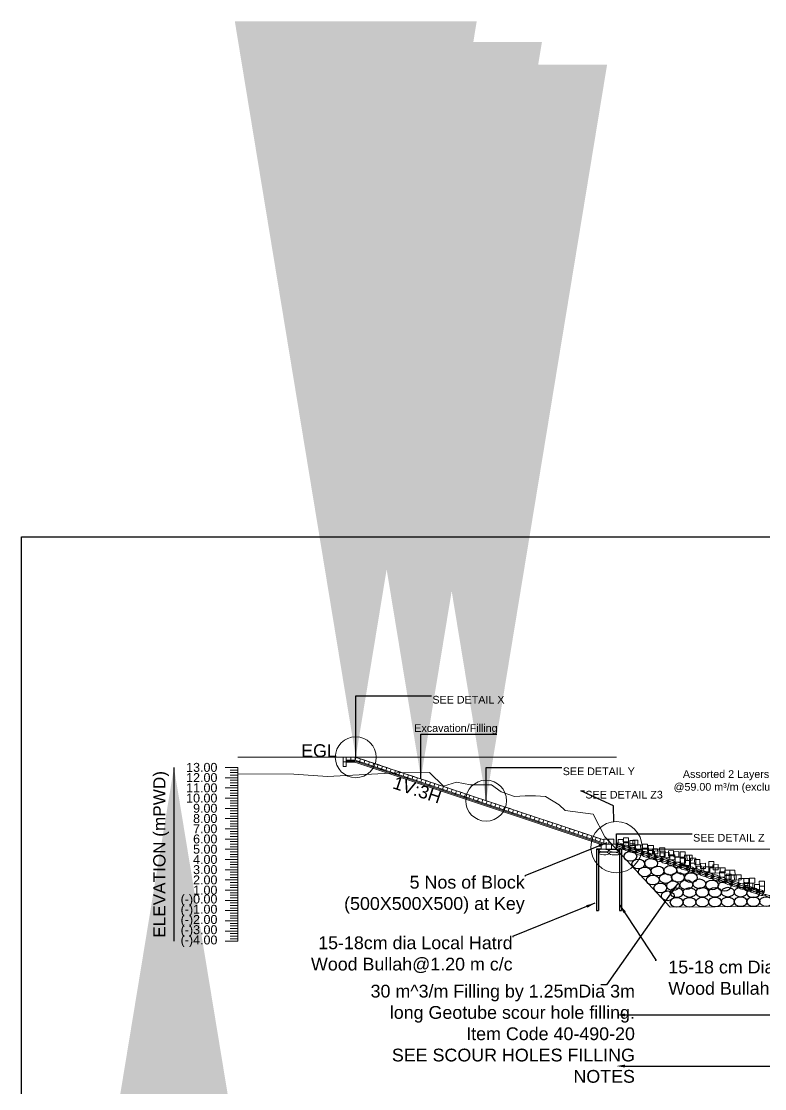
# Model space of a CAD drawing. Header units: inches. Extents: x -885 to 26362, y -28010 to 990.
# Drawn here: x 4309.6 to 4382.4, y -10411.9 to -10307.5 of the extents above; entities that cross this region are included whole.
import ezdxf

# ---------------------------------------------------------------- set-up
doc = ezdxf.new("R2010")
doc.units = ezdxf.units.IN
doc.header["$MEASUREMENT"] = 0
doc.header["$PDMODE"] = 3
for name, color, linetype, lineweight in [('BULLAH', 7, 'Continuous', 25), ('Cross Section Labels', 7, 'Continuous', 9), ('Existing_Bed_Level for Xsection', 7, 'Continuous', 0), ('Long Section Labels', 7, 'Continuous', 9)]:
    doc.layers.add(name, color=color, linetype=linetype, lineweight=lineweight)
doc.layers.add('Geotube', color=7, linetype='Continuous')
doc.styles.get("Standard").update_dxf_attribs({"font": 'arial.ttf'})
doc.dimstyles.new('Appron Lebeling Style', dxfattribs={"dimtxt": 50, "dimasz": 50, "dimexe": 0.18, "dimexo": 0.0625, "dimgap": 0.09, "dimtad": 0, "dimtih": 1, "dimtoh": 1, "dimdec": 4, "dimzin": 0, "dimdsep": 46, "dimtxsty": 'Standard', "dimcen": 0.09, "dimse1": 1, "dimse2": 1, "dimadec": 0, "dimazin": 0, "dimtfac": 1, "dimtdec": 4, "dimtofl": 0, "dimtmove": 0, "dimatfit": 3, "dimfxl": 1, "dimtolj": 1, "dimtzin": 0, "dimarcsym": 0})
doc.dimstyles.get("Standard").update_dxf_attribs({"dimtxt": 0.18, "dimasz": 0.18, "dimexe": 0.18, "dimexo": 0.0625, "dimgap": 0.09, "dimtad": 0, "dimtih": 1, "dimtoh": 1, "dimdec": 4, "dimzin": 0, "dimdsep": 46, "dimtxsty": 'Standard', "dimcen": 0.09, "dimadec": 0, "dimazin": 0, "dimtfac": 1, "dimtdec": 4, "dimtofl": 0, "dimtmove": 0, "dimatfit": 3, "dimfxl": 1, "dimtolj": 1, "dimtzin": 0, "dimarcsym": 0})

# ---------------------------------------------------------------- blocks, each defined once
blk = doc.blocks.new('*D3')
at = {"layer": 'Cross Section Labels', "color": 0, "lineweight": -2, "transparency": 16777216}
for p, q in [((4368.69, -10404.72), (4402.93, -10404.72)), ((4441.42, -10404.72), (4407.18, -10404.72))]:
    blk.add_line(p, q, dxfattribs=at)
at = {"layer": 'Cross Section Labels', "color": 0, "transparency": 16777216}
for points in [[(4368.69, -10404.58), (4368.69, -10404.86), (4367.85, -10404.72)], [(4441.42, -10404.58), (4441.42, -10404.86), (4442.25, -10404.72)]]:
    blk.add_solid(points, dxfattribs=at)
at = {"layer": 'Defpoints', "color": 0, "transparency": 16777216}
for p in [(4367.85, -10395.71), (4442.25, -10403.6), (4442.25, -10404.72)]:
    blk.add_point(p, dxfattribs=at)
at = {"layer": 'Cross Section Labels', "color": 0, "transparency": 16777216, "insert": (4405.05, -10404.72), "char_height": 0.833, "attachment_point": 5}
blk.add_mtext('\\A1;77.00 m', dxfattribs=at)
blk = doc.blocks.new('*D4')
at = {"layer": 'Cross Section Labels', "color": 0, "lineweight": -2, "transparency": 16777216}
for p, q in [((4368.69, -10409.72), (4399.04, -10409.72)), ((4441.42, -10409.72), (4411.07, -10409.72))]:
    blk.add_line(p, q, dxfattribs=at)
at = {"layer": 'Cross Section Labels', "color": 0, "transparency": 16777216}
for points in [[(4368.69, -10409.58), (4368.69, -10409.86), (4367.85, -10409.72)], [(4441.42, -10409.58), (4441.42, -10409.86), (4442.25, -10409.72)]]:
    blk.add_solid(points, dxfattribs=at)
at = {"layer": 'Defpoints', "color": 0, "transparency": 16777216}
for p in [(4367.85, -10395.71), (4442.25, -10403.6), (4442.25, -10409.72)]:
    blk.add_point(p, dxfattribs=at)
at = {"layer": 'Cross Section Labels', "color": 0, "transparency": 16777216, "insert": (4405.05, -10409.72), "char_height": 0.833, "attachment_point": 5}
blk.add_mtext('\\A1;Block @59.00 m³/m ^JGoo Bag @58.00 m³/m ', dxfattribs=at)

msp = doc.modelspace()

# ---------------------------------------------------------------- linework, layer by layer
msp.add_lwpolyline([(4309.609024, -10357.935883), (4476.369024, -10357.935883), (4476.369024, -10475.851879), (4309.609024, -10475.851879)], close=True)
at = {"layer": 'BULLAH'}
for p, q in [((4365.908595, -10388.50725), (4365.908595, -10394.51061)), ((4365.908595, -10388.50725), (4366.108707, -10388.50725)), ((4366.352056, -10388.50725), (4365.908595, -10388.50725)), ((4366.108707, -10388.50725), (4366.108707, -10394.51061)), ((4368.138939, -10388.50725), (4368.138939, -10394.51061)), ((4368.339051, -10388.50725), (4368.339051, -10394.51061)), ((4365.908595, -10394.51061), (4366.108707, -10394.51061)), ((4368.138939, -10394.51061), (4368.339051, -10394.51061))]:
    msp.add_line(p, q, dxfattribs=at)
at = {"layer": 'Cross Section Labels'}
for centre, radius in [((4342.338616, -10379.50221), 2.00112), ((4355.095756, -10383.75459), 2.00112), ((4367.852896, -10388.307138), 2.5014)]:
    msp.add_circle(centre, radius, dxfattribs=at)
at = {"layer": 'Existing_Bed_Level for Xsection'}
for points in [[(4367.852896, -10379.50221), (4330.799074, -10379.50221)], [(4366.602196, -10387.59007), (4342.384827, -10379.517613), (4342.338616, -10379.50221), (4342.289906, -10379.50221), (4341.389402, -10379.50221)], [(4341.389402, -10379.802378), (4342.289906, -10379.802378), (4366.602196, -10387.906475)], [(4341.389402, -10379.902434), (4342.273669, -10379.902434), (4366.587277, -10388.00697)], [(4341.389402, -10380.00249), (4342.257432, -10380.00249), (4366.352056, -10388.034031)], [(4330.799074, -10381.125118), (4336.292148, -10381.173145), (4339.563979, -10381.381262), (4346.357782, -10381.015057), (4349.569579, -10381.00305), (4350.930341, -10382.323789), (4352.211058, -10381.933571), (4353.571819, -10382.213727), (4355.622967, -10382.213727), (4356.573499, -10382.89711), (4357.884233, -10383.329352), (4358.91481, -10383.296333), (4359.91537, -10383.296333), (4360.91593, -10383.351364), (4362.25668, -10384.153813), (4362.816994, -10384.721131), (4365.568534, -10385.085335), (4366.709172, -10387.275561), (4373.122762, -10394.182426), (4390.672584, -10394.027339)], [(4366.352056, -10388.50725), (4471.860276, -10388.50725)]]:
    msp.add_lwpolyline(points, dxfattribs=at)
at = {"layer": 'Geotube'}
for centre in [(4369.220442, -10389.196275), (4369.996012, -10389.948605), (4371.246712, -10389.884119), (4370.621362, -10390.72243), (4371.872062, -10390.636449), (4373.122762, -10390.582711), (4374.373462, -10390.496896), (4371.409848, -10391.525999), (4372.660132, -10391.369022), (4373.393282, -10392.08196), (4373.864592, -10391.25783), (4374.689387, -10391.983849), (4375.14106, -10391.296702), (4375.972399, -10391.892279), (4377.209591, -10392.010012), (4378.420597, -10392.127744), (4372.149544, -10392.291263), (4372.87615, -10393.063066), (4373.748112, -10392.750905), (4374.998812, -10392.739575), (4376.249512, -10392.728245), (4377.500212, -10392.716915), (4378.750912, -10392.705585), (4380.001612, -10392.705585), (4381.252312, -10392.789846), (4373.748112, -10393.701476), (4374.998812, -10393.690146), (4376.249512, -10393.678816), (4377.500212, -10393.667486), (4378.750912, -10393.656156), (4380.001612, -10393.644826), (4381.252312, -10393.633496), (4382.503012, -10393.622166)]:
    msp.add_ellipse(centre, major_axis=(-0.62535, 0), ratio=0.76, dxfattribs=at)
at = {"layer": 'Long Section Labels'}
for points in [[(4341.389402, -10379.50221), (4341.089234, -10379.50221), (4341.089234, -10379.952462), (4341.389402, -10379.952462)], [(4341.389402, -10379.952462), (4341.089234, -10379.952462), (4341.089234, -10380.402714), (4341.389402, -10380.402714)], [(4341.839654, -10379.50221), (4341.389402, -10379.50221), (4341.389402, -10379.802378), (4341.839654, -10379.802378)], [(4342.289906, -10379.50221), (4341.839654, -10379.50221), (4341.839654, -10379.802378), (4342.289906, -10379.802378)], [(4342.811974, -10379.659996), (4342.384827, -10379.517613), (4342.289906, -10379.802378), (4342.717052, -10379.94476)], [(4343.23912, -10379.802378), (4342.811974, -10379.659996), (4342.717052, -10379.94476), (4343.144199, -10380.087142)], [(4343.666267, -10379.94476), (4343.23912, -10379.802378), (4343.144199, -10380.087142), (4343.571345, -10380.229524)], [(4344.093413, -10380.087142), (4343.666267, -10379.94476), (4343.571345, -10380.229524), (4343.998492, -10380.371907)], [(4344.52056, -10380.229524), (4344.093413, -10380.087142), (4343.998492, -10380.371907), (4344.425638, -10380.514289)], [(4344.947706, -10380.371907), (4344.52056, -10380.229524), (4344.425638, -10380.514289), (4344.852785, -10380.656671)], [(4345.374853, -10380.514289), (4344.947706, -10380.371907), (4344.852785, -10380.656671), (4345.279932, -10380.799053)], [(4345.802, -10380.656671), (4345.374853, -10380.514289), (4345.279932, -10380.799053), (4345.707078, -10380.941435)], [(4346.229146, -10380.799053), (4345.802, -10380.656671), (4345.707078, -10380.941435), (4346.134225, -10381.083818)], [(4346.656293, -10380.941435), (4346.229146, -10380.799053), (4346.134225, -10381.083818), (4346.561371, -10381.2262)], [(4347.083439, -10381.083818), (4346.656293, -10380.941435), (4346.561371, -10381.2262), (4346.988518, -10381.368582)], [(4347.510586, -10381.2262), (4347.083439, -10381.083818), (4346.988518, -10381.368582), (4347.415664, -10381.510964)], [(4347.937732, -10381.368582), (4347.510586, -10381.2262), (4347.415664, -10381.510964), (4347.842811, -10381.653346)], [(4348.364879, -10381.510964), (4347.937732, -10381.368582), (4347.842811, -10381.653346), (4348.269957, -10381.795728)], [(4348.792025, -10381.653346), (4348.364879, -10381.510964), (4348.269957, -10381.795728), (4348.697104, -10381.938111)], [(4349.219172, -10381.795728), (4348.792025, -10381.653346), (4348.697104, -10381.938111), (4349.124251, -10382.080493)], [(4349.646319, -10381.938111), (4349.219172, -10381.795728), (4349.124251, -10382.080493), (4349.551397, -10382.222875)], [(4350.073465, -10382.080493), (4349.646319, -10381.938111), (4349.551397, -10382.222875), (4349.978544, -10382.365257)], [(4350.500612, -10382.222875), (4350.073465, -10382.080493), (4349.978544, -10382.365257), (4350.40569, -10382.507639)], [(4350.927758, -10382.365257), (4350.500612, -10382.222875), (4350.40569, -10382.507639), (4350.832837, -10382.650022)], [(4351.354905, -10382.507639), (4350.927758, -10382.365257), (4350.832837, -10382.650022), (4351.259983, -10382.792404)], [(4351.782051, -10382.650022), (4351.354905, -10382.507639), (4351.259983, -10382.792404), (4351.68713, -10382.934786)], [(4352.209198, -10382.792404), (4351.782051, -10382.650022), (4351.68713, -10382.934786), (4352.114276, -10383.077168)], [(4352.636344, -10382.934786), (4352.209198, -10382.792404), (4352.114276, -10383.077168), (4352.541423, -10383.21955)], [(4353.063491, -10383.077168), (4352.636344, -10382.934786), (4352.541423, -10383.21955), (4352.968569, -10383.361932)], [(4353.490637, -10383.21955), (4353.063491, -10383.077168), (4352.968569, -10383.361932), (4353.395716, -10383.504315)], [(4353.917784, -10383.361932), (4353.490637, -10383.21955), (4353.395716, -10383.504315), (4353.822863, -10383.646697)], [(4354.344931, -10383.504315), (4353.917784, -10383.361932), (4353.822863, -10383.646697), (4354.250009, -10383.789079)], [(4354.772077, -10383.646697), (4354.344931, -10383.504315), (4354.250009, -10383.789079), (4354.677156, -10383.931461)], [(4355.199224, -10383.789079), (4354.772077, -10383.646697), (4354.677156, -10383.931461), (4355.104302, -10384.073843)], [(4355.62637, -10383.931461), (4355.199224, -10383.789079), (4355.104302, -10384.073843), (4355.531449, -10384.216226)], [(4356.053517, -10384.073843), (4355.62637, -10383.931461), (4355.531449, -10384.216226), (4355.958595, -10384.358608)], [(4356.480663, -10384.216226), (4356.053517, -10384.073843), (4355.958595, -10384.358608), (4356.385742, -10384.50099)], [(4356.90781, -10384.358608), (4356.480663, -10384.216226), (4356.385742, -10384.50099), (4356.812888, -10384.643372)], [(4357.334956, -10384.50099), (4356.90781, -10384.358608), (4356.812888, -10384.643372), (4357.240035, -10384.785754)], [(4357.762103, -10384.643372), (4357.334956, -10384.50099), (4357.240035, -10384.785754), (4357.667182, -10384.928136)], [(4358.18925, -10384.785754), (4357.762103, -10384.643372), (4357.667182, -10384.928136), (4358.094328, -10385.070519)], [(4358.616396, -10384.928136), (4358.18925, -10384.785754), (4358.094328, -10385.070519), (4358.521475, -10385.212901)], [(4359.043543, -10385.070519), (4358.616396, -10384.928136), (4358.521475, -10385.212901), (4358.948621, -10385.355283)], [(4359.470689, -10385.212901), (4359.043543, -10385.070519), (4358.948621, -10385.355283), (4359.375768, -10385.497665)], [(4359.897836, -10385.355283), (4359.470689, -10385.212901), (4359.375768, -10385.497665), (4359.802914, -10385.640047)], [(4360.324982, -10385.497665), (4359.897836, -10385.355283), (4359.802914, -10385.640047), (4360.230061, -10385.78243)], [(4360.752129, -10385.640047), (4360.324982, -10385.497665), (4360.230061, -10385.78243), (4360.657207, -10385.924812)], [(4361.179275, -10385.78243), (4360.752129, -10385.640047), (4360.657207, -10385.924812), (4361.084354, -10386.067194)], [(4361.606422, -10385.924812), (4361.179275, -10385.78243), (4361.084354, -10386.067194), (4361.511501, -10386.209576)], [(4362.033569, -10386.067194), (4361.606422, -10385.924812), (4361.511501, -10386.209576), (4361.938647, -10386.351958)], [(4362.460715, -10386.209576), (4362.033569, -10386.067194), (4361.938647, -10386.351958), (4362.365794, -10386.494341)], [(4362.887862, -10386.351958), (4362.460715, -10386.209576), (4362.365794, -10386.494341), (4362.79294, -10386.636723)], [(4363.315008, -10386.494341), (4362.887862, -10386.351958), (4362.79294, -10386.636723), (4363.220087, -10386.779105)], [(4363.742155, -10386.636723), (4363.315008, -10386.494341), (4363.220087, -10386.779105), (4363.647233, -10386.921487)], [(4364.169301, -10386.779105), (4363.742155, -10386.636723), (4363.647233, -10386.921487), (4364.07438, -10387.063869)], [(4364.596448, -10386.921487), (4364.169301, -10386.779105), (4364.07438, -10387.063869), (4364.501526, -10387.206251)], [(4365.023594, -10387.063869), (4364.596448, -10386.921487), (4364.501526, -10387.206251), (4364.928673, -10387.348634)], [(4365.450741, -10387.206251), (4365.023594, -10387.063869), (4364.928673, -10387.348634), (4365.355819, -10387.491016)], [(4365.877887, -10387.348634), (4365.450741, -10387.206251), (4365.355819, -10387.491016), (4365.782966, -10387.633398)], [(4366.305034, -10387.491016), (4365.877887, -10387.348634), (4365.782966, -10387.633398), (4366.210113, -10387.77578)], [(4369.025509, -10387.3794), (4368.525248, -10387.383821), (4368.529669, -10387.884081), (4369.029929, -10387.87966)], [(4366.852336, -10388.00697), (4366.352056, -10388.00697), (4366.352056, -10388.50725), (4366.852336, -10388.50725)], [(4367.102476, -10387.50669), (4366.602196, -10387.50669), (4366.602196, -10388.00697), (4367.102476, -10388.00697)], [(4367.352616, -10388.00697), (4366.852336, -10388.00697), (4366.852336, -10388.50725), (4367.352616, -10388.50725)], [(4367.602756, -10387.50669), (4367.102476, -10387.50669), (4367.102476, -10388.00697), (4367.602756, -10388.00697)], [(4367.852896, -10388.00697), (4367.352616, -10388.00697), (4367.352616, -10388.50725), (4367.852896, -10388.50725)], [(4368.522177, -10387.546479), (4368.021916, -10387.550899), (4368.026337, -10388.05116), (4368.526597, -10388.046739)], [(4369.028954, -10387.769287), (4368.528694, -10387.773707), (4368.533114, -10388.273968), (4369.033375, -10388.269547)], [(4369.650913, -10387.636524), (4369.150652, -10387.640944), (4369.155073, -10388.141205), (4369.655334, -10388.136784)], [(4369.653906, -10387.975228), (4369.153646, -10387.979648), (4369.158066, -10388.479909), (4369.658327, -10388.475488)], [(4369.941577, -10387.607184), (4369.441317, -10387.611604), (4369.445738, -10388.111865), (4369.945998, -10388.107444)], [(4370.220133, -10388.084955), (4369.719872, -10388.089376), (4369.724293, -10388.589636), (4370.224554, -10388.585215)], [(4370.899634, -10388.002569), (4370.399374, -10388.006989), (4370.403795, -10388.50725), (4370.904055, -10388.502829)], [(4370.903072, -10388.391616), (4370.402812, -10388.396037), (4370.407233, -10388.896298), (4370.907493, -10388.891877)], [(4371.469854, -10388.127943), (4370.969593, -10388.132364), (4370.974014, -10388.632625), (4371.474274, -10388.628204)], [(4371.473165, -10388.502632), (4370.972904, -10388.507053), (4370.977325, -10389.007313), (4371.477585, -10389.002893)], [(4371.880335, -10388.459587), (4371.380075, -10388.464008), (4371.384496, -10388.964268), (4371.884756, -10388.959847)], [(4372.580203, -10388.363605), (4372.079942, -10388.368026), (4372.084363, -10388.868287), (4372.584624, -10388.863866)], [(4372.08267, -10388.67674), (4371.58241, -10388.681161), (4371.586831, -10389.181421), (4372.087091, -10389.177001)], [(4372.61949, -10388.705972), (4372.119229, -10388.710393), (4372.12365, -10389.210653), (4372.62391, -10389.206232)], [(4373.017616, -10388.838681), (4372.517356, -10388.843101), (4372.521777, -10389.343362), (4373.022037, -10389.338941)], [(4373.442613, -10388.641699), (4372.942352, -10388.64612), (4372.946773, -10389.14638), (4373.447033, -10389.14196)], [(4373.579294, -10389.049584), (4373.079033, -10389.054004), (4373.083454, -10389.554265), (4373.583715, -10389.549844)], [(4373.961589, -10388.741583), (4373.461329, -10388.746004), (4373.46575, -10389.246265), (4373.96601, -10389.241844)], [(4374.080323, -10389.269585), (4373.580062, -10389.274006), (4373.584483, -10389.774267), (4374.084743, -10389.769846)], [(4374.576162, -10388.764904), (4374.075902, -10388.769325), (4374.080323, -10389.269585), (4374.580583, -10389.265165)], [(4374.6001, -10389.379153), (4374.099839, -10389.383574), (4374.10426, -10389.883834), (4374.60452, -10389.879414)], [(4375.006213, -10389.09104), (4374.505953, -10389.095461), (4374.510373, -10389.595721), (4375.010634, -10389.5913)], [(4375.254224, -10389.088848), (4374.753964, -10389.093269), (4374.758385, -10389.593529), (4375.258645, -10389.589109)], [(4375.60394, -10389.379804), (4375.103679, -10389.384225), (4375.1081, -10389.884486), (4375.60836, -10389.880065)], [(4376.003729, -10389.512119), (4375.503469, -10389.51654), (4375.507889, -10390.0168), (4376.00815, -10390.01238)], [(4375.010634, -10389.5913), (4374.510373, -10389.595721), (4374.514794, -10390.095981), (4375.015055, -10390.091561)], [(4375.60836, -10389.880065), (4375.1081, -10389.884486), (4375.112521, -10390.384746), (4375.612781, -10390.380325)], [(4376.205466, -10390.170692), (4375.705206, -10390.175113), (4375.709626, -10390.675373), (4376.209887, -10390.670952)], [(4376.567817, -10389.883118), (4376.067556, -10389.887539), (4376.071977, -10390.3878), (4376.572237, -10390.383379)], [(4376.884383, -10390.215883), (4376.384123, -10390.220304), (4376.388544, -10390.720565), (4376.888804, -10390.716144)], [(4377.380223, -10389.711202), (4376.879963, -10389.715623), (4376.884383, -10390.215883), (4377.384644, -10390.211463)], [(4377.49863, -10390.332352), (4376.998369, -10390.336773), (4377.00279, -10390.837033), (4377.503051, -10390.832612)], [(4377.796675, -10390.01181), (4377.296414, -10390.016231), (4377.300835, -10390.516491), (4377.801096, -10390.512071)], [(4377.99889, -10390.327931), (4377.49863, -10390.332352), (4377.503051, -10390.832612), (4378.003311, -10390.828192)], [(4378.499151, -10390.32351), (4377.99889, -10390.327931), (4378.003311, -10390.828192), (4378.503572, -10390.823771)], [(4378.951238, -10390.561027), (4378.450978, -10390.565447), (4378.455398, -10391.065708), (4378.955659, -10391.061287)], [(4379.451499, -10390.556606), (4378.951238, -10390.561027), (4378.955659, -10391.061287), (4379.455919, -10391.056866)], [(4378.452405, -10390.726946), (4377.952144, -10390.731367), (4377.956565, -10391.231627), (4378.456826, -10391.227207)], [(4379.076928, -10390.935629), (4378.576668, -10390.940049), (4378.581088, -10391.44031), (4379.081349, -10391.435889)], [(4379.38437, -10391.0437), (4378.884109, -10391.048121), (4378.88853, -10391.548381), (4379.388791, -10391.543961)], [(4379.553156, -10391.017194), (4379.052896, -10391.021615), (4379.057317, -10391.521875), (4379.557577, -10391.517455)], [(4380.053417, -10391.012773), (4379.553156, -10391.017194), (4379.557577, -10391.517455), (4380.057838, -10391.513034)], [(4380.313028, -10391.370376), (4379.812767, -10391.374797), (4379.817188, -10391.875057), (4380.317448, -10391.870636)], [(4380.813288, -10391.365955), (4380.313028, -10391.370376), (4380.317448, -10391.870636), (4380.817709, -10391.866215)], [(4381.379897, -10391.334377), (4380.879636, -10391.338797), (4380.884057, -10391.839058), (4381.384318, -10391.834637)], [(4382.331873, -10391.623415), (4381.831613, -10391.627836), (4381.836034, -10392.128096), (4382.336294, -10392.123675)], [(4380.883203, -10391.742356), (4380.382942, -10391.746777), (4380.387363, -10392.247037), (4380.887623, -10392.242617)], [(4381.202131, -10391.836247), (4380.701871, -10391.840668), (4380.706292, -10392.340928), (4381.206552, -10392.336507)], [(4381.854183, -10391.962037), (4381.353922, -10391.966458), (4381.358343, -10392.466718), (4381.858604, -10392.462297)], [(4382.336294, -10392.123675), (4381.836034, -10392.128096), (4381.840454, -10392.628357), (4382.340715, -10392.623936)]]:
    msp.add_lwpolyline(points, close=True, dxfattribs=at)
for points in [[(4330.799074, -10380.50277), (4329.548374, -10380.50277)], [(4330.799074, -10380.75291), (4330.048654, -10380.75291)], [(4330.799074, -10381.00305), (4330.048654, -10381.00305)], [(4330.799074, -10397.51229), (4330.799074, -10396.51173), (4330.799074, -10395.51117), (4330.799074, -10394.51061), (4330.799074, -10393.51005), (4330.799074, -10392.50949), (4330.799074, -10391.50893), (4330.799074, -10390.50837), (4330.799074, -10389.50781), (4330.799074, -10388.50725), (4330.799074, -10387.50669), (4330.799074, -10386.50613), (4330.799074, -10385.50557), (4330.799074, -10384.50501), (4330.799074, -10383.50445), (4330.799074, -10382.50389), (4330.799074, -10381.50333), (4330.799074, -10380.50277)], [(4330.799074, -10381.50333), (4329.548374, -10381.50333)], [(4330.799074, -10381.25319), (4330.048654, -10381.25319)], [(4330.799074, -10381.75347), (4330.048654, -10381.75347)], [(4330.799074, -10382.00361), (4330.048654, -10382.00361)], [(4330.799074, -10382.25375), (4330.048654, -10382.25375)], [(4330.799074, -10382.50389), (4329.548374, -10382.50389)], [(4330.799074, -10382.75403), (4330.048654, -10382.75403)], [(4330.799074, -10383.00417), (4330.048654, -10383.00417)], [(4330.799074, -10383.25431), (4330.048654, -10383.25431)], [(4330.799074, -10383.50445), (4329.548374, -10383.50445)], [(4330.799074, -10383.75459), (4330.048654, -10383.75459)], [(4330.799074, -10384.00473), (4330.048654, -10384.00473)], [(4330.799074, -10384.25487), (4330.048654, -10384.25487)], [(4330.799074, -10384.50501), (4329.548374, -10384.50501)], [(4330.799074, -10384.75515), (4330.048654, -10384.75515)], [(4330.799074, -10385.00529), (4330.048654, -10385.00529)], [(4330.799074, -10385.25543), (4330.048654, -10385.25543)], [(4330.799074, -10385.50557), (4329.548374, -10385.50557)], [(4330.799074, -10385.75571), (4330.048654, -10385.75571)], [(4330.799074, -10386.00585), (4330.048654, -10386.00585)], [(4330.799074, -10386.25599), (4330.048654, -10386.25599)], [(4330.799074, -10386.50613), (4329.548374, -10386.50613)], [(4330.799074, -10386.75627), (4330.048654, -10386.75627)], [(4330.799074, -10387.00641), (4330.048654, -10387.00641)], [(4330.799074, -10387.25655), (4330.048654, -10387.25655)], [(4330.799074, -10387.50669), (4329.548374, -10387.50669)], [(4330.799074, -10388.50725), (4329.548374, -10388.50725)], [(4330.799074, -10387.75683), (4330.048654, -10387.75683)], [(4330.799074, -10388.00697), (4330.048654, -10388.00697)], [(4330.799074, -10388.25711), (4330.048654, -10388.25711)], [(4330.799074, -10389.50781), (4329.548374, -10389.50781)], [(4330.799074, -10388.75739), (4330.048654, -10388.75739)], [(4330.799074, -10389.00753), (4330.048654, -10389.00753)], [(4330.799074, -10389.25767), (4330.048654, -10389.25767)], [(4330.799074, -10390.50837), (4329.548374, -10390.50837)], [(4330.799074, -10389.75795), (4330.048654, -10389.75795)], [(4330.799074, -10390.00809), (4330.048654, -10390.00809)], [(4330.799074, -10390.25823), (4330.048654, -10390.25823)], [(4330.799074, -10391.50893), (4329.548374, -10391.50893)], [(4330.799074, -10390.75851), (4330.048654, -10390.75851)], [(4330.799074, -10391.00865), (4330.048654, -10391.00865)], [(4330.799074, -10391.25879), (4330.048654, -10391.25879)], [(4330.799074, -10392.50949), (4329.548374, -10392.50949)], [(4330.799074, -10391.75907), (4330.048654, -10391.75907)], [(4330.799074, -10392.00921), (4330.048654, -10392.00921)], [(4330.799074, -10392.25935), (4330.048654, -10392.25935)], [(4330.799074, -10393.51005), (4329.548374, -10393.51005)], [(4330.799074, -10392.75963), (4330.048654, -10392.75963)], [(4330.799074, -10393.00977), (4330.048654, -10393.00977)], [(4330.799074, -10393.25991), (4330.048654, -10393.25991)], [(4330.799074, -10393.76019), (4330.048654, -10393.76019)], [(4330.799074, -10394.51061), (4329.548374, -10394.51061)], [(4330.799074, -10394.01033), (4330.048654, -10394.01033)], [(4330.799074, -10394.26047), (4330.048654, -10394.26047)], [(4330.799074, -10394.76075), (4330.048654, -10394.76075)], [(4330.799074, -10395.51117), (4329.548374, -10395.51117)], [(4330.799074, -10395.01089), (4330.048654, -10395.01089)], [(4330.799074, -10395.26103), (4330.048654, -10395.26103)], [(4330.799074, -10395.76131), (4330.048654, -10395.76131)], [(4330.799074, -10396.51173), (4329.548374, -10396.51173)], [(4330.799074, -10396.01145), (4330.048654, -10396.01145)], [(4330.799074, -10396.26159), (4330.048654, -10396.26159)], [(4330.799074, -10396.76187), (4330.048654, -10396.76187)], [(4330.799074, -10397.51229), (4329.548374, -10397.51229)], [(4330.799074, -10397.01201), (4330.048654, -10397.01201)], [(4330.799074, -10397.26215), (4330.048654, -10397.26215)]]:
    msp.add_lwpolyline(points, dxfattribs=at)
for centre, major_axis, ratio in [((4366.61563, -10388.638233), (0.506983, -0.017464), 0.2662721893), ((4367.632211, -10388.654042), (0.506983, -0.017464), 0.2662721893), ((4368.163065, -10388.33173), (0.318004, -0.09876), 0.255), ((4368.214628, -10388.17704), (0.318004, -0.09876), 0.255), ((4368.268962, -10388.014038), (0.318004, -0.09876), 0.255), ((4368.787648, -10388.539924), (0.318004, -0.09876), 0.255), ((4368.839211, -10388.385235), (0.318004, -0.09876), 0.255), ((4368.893546, -10388.222232), (0.318004, -0.09876), 0.255), ((4369.463794, -10388.593429), (0.318004, -0.09876), 0.255), ((4369.518129, -10388.430426), (0.318004, -0.09876), 0.255), ((4370.142712, -10388.638621), (0.318004, -0.09876), 0.255), ((4366.609396, -10388.915919), (0.506983, -0.017464), 0.2662721893), ((4367.625977, -10388.931727), (0.506983, -0.017464), 0.2662721893), ((4369.412231, -10388.748119), (0.318004, -0.09876), 0.255), ((4370.036815, -10388.956313), (0.318004, -0.09876), 0.255), ((4370.088378, -10388.801624), (0.318004, -0.09876), 0.255), ((4370.661398, -10389.164507), (0.318004, -0.09876), 0.255), ((4370.712961, -10389.009818), (0.318004, -0.09876), 0.255), ((4370.767295, -10388.846815), (0.318004, -0.09876), 0.255), ((4371.285981, -10389.372702), (0.318004, -0.09876), 0.255), ((4371.337544, -10389.218012), (0.318004, -0.09876), 0.255), ((4371.391878, -10389.05501), (0.318004, -0.09876), 0.255), ((4371.910564, -10389.580896), (0.318004, -0.09876), 0.255), ((4371.962127, -10389.426207), (0.318004, -0.09876), 0.255), ((4372.016461, -10389.263204), (0.318004, -0.09876), 0.255), ((4372.58671, -10389.634401), (0.318004, -0.09876), 0.255), ((4372.641045, -10389.471398), (0.318004, -0.09876), 0.255), ((4373.265628, -10389.679593), (0.318004, -0.09876), 0.255), ((4372.535147, -10389.789091), (0.318004, -0.09876), 0.255), ((4373.15973, -10389.997285), (0.318004, -0.09876), 0.255), ((4373.211294, -10389.842596), (0.318004, -0.09876), 0.255), ((4373.784314, -10390.205479), (0.318004, -0.09876), 0.255), ((4373.835877, -10390.05079), (0.318004, -0.09876), 0.255), ((4373.890211, -10389.887787), (0.318004, -0.09876), 0.255), ((4374.408897, -10390.413674), (0.318004, -0.09876), 0.255), ((4374.46046, -10390.258984), (0.318004, -0.09876), 0.255), ((4374.514794, -10390.095981), (0.318004, -0.09876), 0.255), ((4375.03348, -10390.621868), (0.318004, -0.09876), 0.255), ((4375.085043, -10390.467179), (0.318004, -0.09876), 0.255), ((4375.139377, -10390.304176), (0.318004, -0.09876), 0.255), ((4375.709626, -10390.675373), (0.318004, -0.09876), 0.255), ((4375.763961, -10390.51237), (0.318004, -0.09876), 0.255), ((4376.388544, -10390.720565), (0.318004, -0.09876), 0.255), ((4375.658063, -10390.830063), (0.318004, -0.09876), 0.255), ((4376.282646, -10391.038257), (0.318004, -0.09876), 0.255), ((4376.334209, -10390.883568), (0.318004, -0.09876), 0.255), ((4376.904275, -10391.245467), (0.318004, -0.09876), 0.255), ((4376.955839, -10391.090777), (0.318004, -0.09876), 0.255), ((4377.010173, -10390.927774), (0.318004, -0.09876), 0.255), ((4377.531813, -10391.454646), (0.318004, -0.09876), 0.255), ((4377.583376, -10391.299956), (0.318004, -0.09876), 0.255), ((4377.63771, -10391.136953), (0.318004, -0.09876), 0.255), ((4378.156396, -10391.66284), (0.318004, -0.09876), 0.255), ((4378.207959, -10391.508151), (0.318004, -0.09876), 0.255), ((4378.262293, -10391.345148), (0.318004, -0.09876), 0.255), ((4378.834196, -10391.711384), (0.318004, -0.09876), 0.255), ((4378.88853, -10391.548381), (0.318004, -0.09876), 0.255), ((4379.51146, -10391.761537), (0.318004, -0.09876), 0.255), ((4378.782633, -10391.866074), (0.318004, -0.09876), 0.255), ((4379.405562, -10392.079229), (0.318004, -0.09876), 0.255), ((4379.457125, -10391.924539), (0.318004, -0.09876), 0.255), ((4380.030145, -10392.287423), (0.318004, -0.09876), 0.255), ((4380.081709, -10392.132734), (0.318004, -0.09876), 0.255), ((4380.136043, -10391.969731), (0.318004, -0.09876), 0.255), ((4380.654729, -10392.495618), (0.318004, -0.09876), 0.255), ((4380.706292, -10392.340928), (0.318004, -0.09876), 0.255), ((4380.760626, -10392.177925), (0.318004, -0.09876), 0.255), ((4381.280822, -10392.704315), (0.318004, -0.09876), 0.255), ((4381.332385, -10392.549626), (0.318004, -0.09876), 0.255), ((4381.386719, -10392.386623), (0.318004, -0.09876), 0.255), ((4381.955458, -10392.757317), (0.318004, -0.09876), 0.255), ((4382.009792, -10392.594314), (0.318004, -0.09876), 0.255), ((4381.903895, -10392.912006), (0.318004, -0.09876), 0.255), ((4382.6674, -10393.072723), (0.318004, -0.09876), 0.255)]:
    msp.add_ellipse(centre, major_axis=major_axis, ratio=ratio, dxfattribs=at)

# ---------------------------------------------------------------- texts
at = {"layer": 'Cross Section Labels'}
for s, insert, char_height, attachment_point in [('SEE DETAIL X', (4349.842816, -10373.49885), 0.75042, 1), ('Excavation/Filling', (4356.221386, -10377.25095), 0.75042, 9), ('EGL', (4340.488898, -10379.50221), 1.2507, 9), ('SEE DETAIL Y', (4362.599956, -10380.50277), 0.75042, 1), (' Assorted 2 Layers C.C Blocks(excluding Blocks at key) to be Placed / dumped^J@59.00 m³/m (excluding void) at or below Working LWL as shown in the drawing.^J450 x 450 x 450-------- - 60 % by volume^J350 x 350 x 350-------- - 40 % by volume', (4392.356974, -10385.50557), 0.75042, 8), ('SEE DETAIL Z3', (4364.813008, -10382.791466), 0.75042, 1), ('SEE DETAIL Z', (4375.357096, -10387.00641), 0.75042, 1), ('5 Nos of Block ^J(500X500X500) at Key', (4358.873183, -10391.106152), 1.2507, 3)]:
    msp.add_mtext(s, dxfattribs=dict(at, insert=insert, char_height=char_height, attachment_point=attachment_point))
at = {"layer": 'Cross Section Labels', "insert": (4348.558984, -10382.103007), "char_height": 1.2507, "attachment_point": 2, "rotation": 341.56505118}
msp.add_mtext('1V:3H', dxfattribs=at)
at = {"layer": 'Cross Section Labels', "char_height": 1.2507}
for s, insert, width, attachment_point in [('15-18cm dia Local Hatrd Wood Bullah@1.20 m c/c', (4357.690576, -10397.033279), 21.37514907, 3), ('15-18 cm Dia Local Hard Wood Bullah @0.6 m c/c ', (4372.9264, -10399.405933), 19.71369759, 1), ('\\pt20.0112;30 m^ 3/m Filling by 1.25mDia 3m long Geotube scour hole filling.\\P Item Code 40-490-20 \\PSEE SCOUR HOLES FILLING NOTES', (4369.657589, -10401.762695), 27.29241241, 3)]:
    msp.add_mtext(s, dxfattribs=dict(at, insert=insert, width=width, attachment_point=attachment_point))
at = {"layer": 'Long Section Labels', "char_height": 0.87549, "attachment_point": 6}
for s, insert in [('13.00', (4328.797954, -10380.50277)), ('12.00', (4328.797954, -10381.50333)), ('11.00', (4328.797954, -10382.50389)), ('10.00', (4328.797954, -10383.50445)), ('9.00', (4328.797954, -10384.50501)), ('8.00', (4328.797954, -10385.50557)), ('7.00', (4328.797954, -10386.50613)), ('6.00', (4328.797954, -10387.50669)), ('5.00', (4328.797954, -10388.50725)), ('4.00', (4328.797954, -10389.50781)), ('3.00', (4328.797954, -10390.50837)), ('2.00', (4328.797954, -10391.50893)), ('1.00', (4328.797954, -10392.50949)), ('(-)0.00', (4328.797954, -10393.51005)), ('(-)1.00', (4328.797954, -10394.51061)), ('(-)2.00', (4328.797954, -10395.51117)), ('(-)3.00', (4328.797954, -10396.51173)), ('(-)4.00', (4328.797954, -10397.51229))]:
    msp.add_mtext(s, dxfattribs=dict(at, insert=insert))
at = {"layer": 'Long Section Labels', "insert": (4323.294874, -10389.00753), "char_height": 1.200672, "attachment_point": 5, "rotation": 90}
msp.add_mtext('ELEVATION (mPWD)', dxfattribs=at)

# ---------------------------------------------------------------- dimensions: what is measured, and where the dimension line sits
at = {"layer": 'Cross Section Labels'}
for base, text, picture, middle in [((4442.253705, -10404.71721), '77.00 m', '*D3', (4405.053301, -10404.71721)), ((4442.253705, -10409.72001), 'Block @59.00 m³/m ^JGoo Bag @58.00 m³/m ', '*D4', (4405.053301, -10409.72001))]:
    dim = msp.add_linear_dim(base=base, p1=(4367.852896, -10395.71217), p2=(4442.253705, -10403.602345), text=text, dimstyle='Appron Lebeling Style', override={"dimtxt": 0.833, "dimasz": 0.833}, dxfattribs=at)
    dim.commit()
    dim.dimension.update_dxf_attribs({"geometry": picture, "text_midpoint": middle})

# ---------------------------------------------------------------- leaders
at = {"layer": 'Cross Section Labels', "annotation_type": 0, "has_hookline": 1}
for points, override, hookline_direction, text_width in [([(4342.338616, -10379.50221), (4342.338616, -10373.49885), (4349.752816, -10373.49885)], {"dimasz": 72}, 0, 6.995901), ([(4348.717186, -10381.538349), (4348.717186, -10377.25095), (4356.131386, -10377.25095)], {"dimasz": 72}, 0, 8.004309), ([(4355.095756, -10383.75459), (4355.095756, -10380.50277), (4362.509956, -10380.50277)], {"dimasz": 72}, 0, 6.994365), ([(4367.589939, -10385.819598), (4367.563225, -10384.266162), (4364.363008, -10382.791466), (4364.723008, -10382.791466)], {"dimasz": 0.36}, 0, 7.479118), ([(4367.852896, -10388.307138), (4367.852896, -10387.00641), (4375.267096, -10387.00641)], {"dimasz": 0.36}, 0, 6.917582), ([(4366.909753, -10387.865399), (4358.873183, -10391.106152), (4358.963183, -10391.106152)], {"dimasz": 0.833}, 1, 17.557576), ([(4373.823025, -10391.881848), (4366.89126, -10401.762695), (4366.328906, -10401.762695)], {"dimasz": 0.833}, 1, 25.686273), ([(4365.727146, -10393.792525), (4357.690576, -10397.033279), (4357.780576, -10397.033279)], {"dimasz": 0.833}, 1, 19.702364), ([(4368.196356, -10393.962247), (4371.724227, -10399.405933), (4371.635728, -10399.405933)], {"dimasz": 0.833}, 0, 19.216076)]:
    msp.add_leader(points, dimstyle='Standard', override=override, dxfattribs=dict(at, hookline_direction=hookline_direction, text_width=text_width))
at = {"layer": 'Long Section Labels'}
msp.add_leader([(4324.545574, -10380.50277), (4324.545574, -10397.51229)], dimstyle='Standard', override={"dimasz": 72}, dxfattribs=at)

doc.saveas('drawing.dxf')
